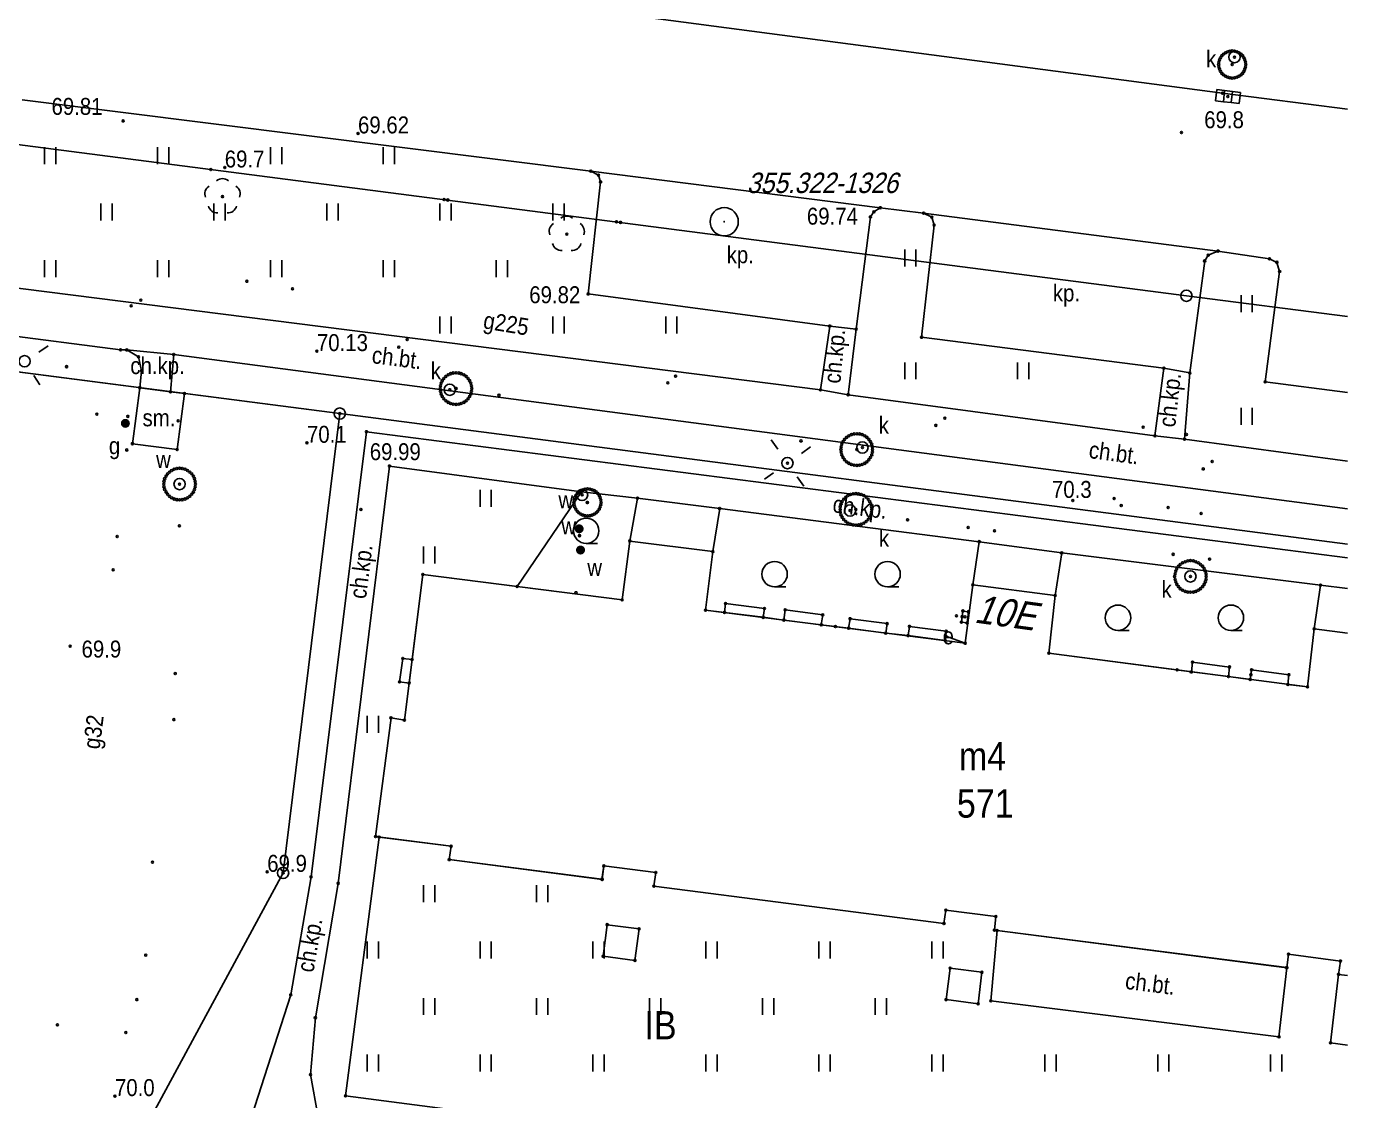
# Model space of a CAD drawing. Extents: x 6545332 to 6545538, y 5876272 to 5876530.
# Drawn here: x 6545478.7 to 6545537.2, y 5876395.9 to 5876443.5 of the extents above; entities that cross this region are included whole.
import ezdxf
from ezdxf.enums import TextEntityAlignment as Align

# ---------------------------------------------------------------- set-up
doc = ezdxf.new("R2010")
doc.units = 0
doc.header["$MEASUREMENT"] = 0
doc.layers.get('0').update_dxf_attribs({"linetype": 'CONTINUOUS'})
doc.layers.add('1', color=8, linetype='CONTINUOUS')
doc.styles.get("Standard").update_dxf_attribs({"font": 'txt', "width": 0.75})

msp = doc.modelspace()

# ---------------------------------------------------------------- hatches: boundary and pattern name
at = {"layer": '1', "linetype": 'Continuous'}
h = msp.add_hatch(color=256, dxfattribs=at)
edge = h.paths.add_edge_path()
edge.add_arc((6545482.98, 5876439.32), 0.045, 0, 360)
h = msp.add_hatch(color=256, dxfattribs=at)
edge = h.paths.add_edge_path()
edge.add_arc((6545493.38, 5876438.77), 0.045, 0, 360)
h = msp.add_hatch(color=256, dxfattribs=at)
edge = h.paths.add_edge_path()
edge.add_arc((6545529.83, 5876438.81), 0.045, 0, 360)
h = msp.add_hatch(color=256, dxfattribs=at)
edge = h.paths.add_edge_path()
edge.add_arc((6545487.48, 5876437.26), 0.045, 0, 360)
h = msp.add_hatch(color=256, dxfattribs=at)
edge = h.paths.add_edge_path()
edge.add_arc((6545487.38, 5876435.97), 0.05, 0, 360)
h = msp.add_hatch(color=256, dxfattribs=at)
edge = h.paths.add_edge_path()
edge.add_arc((6545516.06, 5876435.07), 0.045, 0, 360)
h = msp.add_hatch(color=256, dxfattribs=at)
edge = h.paths.add_edge_path()
edge.add_arc((6545509.59, 5876434.86), 0.045, 0, 360)
h = msp.add_hatch(color=256, dxfattribs=at)
edge = h.paths.add_edge_path()
edge.add_arc((6545502.62, 5876434.31), 0.05, 0, 360)
h = msp.add_hatch(color=256, dxfattribs=at)
edge = h.paths.add_edge_path()
edge.add_arc((6545503.57, 5876431.66), 0.045, 0, 360)
h = msp.add_hatch(color=256, dxfattribs=at)
edge = h.paths.add_edge_path()
edge.add_arc((6545491.56, 5876429.13), 0.045, 0, 360)
h = msp.add_hatch(color=256, dxfattribs=at)
edge = h.paths.add_edge_path()
edge.add_arc((6545483.08, 5876425.93), 0.2, 358.397, 718.397)
h = msp.add_hatch(color=256, dxfattribs=at)
edge = h.paths.add_edge_path()
edge.add_arc((6545491.12, 5876425.07), 0.045, 0, 360)
h = msp.add_hatch(color=256, dxfattribs=at)
edge = h.paths.add_edge_path()
edge.add_arc((6545493.75, 5876425.56), 0.045, 0, 360)
h = msp.add_hatch(color=256, dxfattribs=at)
edge = h.paths.add_edge_path()
edge.add_arc((6545493.75, 5876425.56), 0.045, 0, 360)
h = msp.add_hatch(color=256, dxfattribs=at)
edge = h.paths.add_edge_path()
edge.add_arc((6545526.85, 5876422.6), 0.045, 0, 360)
h = msp.add_hatch(color=256, dxfattribs=at)
edge = h.paths.add_edge_path()
edge.add_arc((6545503.17, 5876421.26), 0.2, 354.322, 714.322)
h = msp.add_hatch(color=256, dxfattribs=at)
edge = h.paths.add_edge_path()
edge.add_arc((6545503.23, 5876420.32), 0.2, 354.105, 714.105)
h = msp.add_hatch(color=256, dxfattribs=at)
edge = h.paths.add_edge_path()
edge.add_arc((6545480.64, 5876416.06), 0.045, 0, 360)
h = msp.add_hatch(color=256, dxfattribs=at)
edge = h.paths.add_edge_path()
edge.add_arc((6545489.36, 5876406.07), 0.045, 0, 360)
h = msp.add_hatch(color=256, dxfattribs=at)
edge = h.paths.add_edge_path()
edge.add_arc((6545482.62, 5876396.14), 0.045, 0, 360)

# ---------------------------------------------------------------- linework, layer by layer
for centre in [(6545491.12, 5876425.07, 70.1), (6545480.64, 5876416.06, 69.9), (6545489.36, 5876406.07, 69.9), (6545482.62, 5876396.14, 70)]:
    msp.add_circle(centre, 0.045)
at = {"layer": '1'}
for p, q in [((6545531.65, 5876440.55), (6545476.9, 5876447.78)), ((6545530.05, 5876431.58), (6545429.47, 5876444.6)), ((6545429.47, 5876444.6), (6545530.05, 5876431.58)), ((6545429.47, 5876444.6), (6545530.05, 5876431.58)), ((6545530.05, 5876431.58), (6545429.47, 5876444.6)), ((6545530.05, 5876431.58), (6545429.47, 5876444.6)), ((6545537.186, 5876439.843), (6545531.65, 5876440.55)), ((6545503.68, 5876437.1), (6545478.51, 5876440.25)), ((6545503.68, 5876437.1), (6545478.51, 5876440.25)), ((6545503.68, 5876437.1), (6545504.03, 5876436.92)), ((6545516.5, 5876435.48), (6545503.68, 5876437.1)), ((6545504.03, 5876436.92), (6545503.68, 5876437.1)), ((6545503.68, 5876437.1), (6545504.03, 5876436.92)), ((6545504.03, 5876436.92), (6545504.12, 5876436.62)), ((6545504.12, 5876436.62), (6545504.03, 5876436.92)), ((6545504.03, 5876436.92), (6545504.12, 5876436.62)), ((6545504.12, 5876436.62), (6545503.57, 5876431.66)), ((6545503.57, 5876431.66), (6545504.12, 5876436.62)), ((6545504.12, 5876436.62), (6545503.57, 5876431.66)), ((6545515.43, 5876430.1), (6545516.06, 5876435.07)), ((6545515.43, 5876430.1), (6545516.06, 5876435.07)), ((6545516.06, 5876435.07), (6545515.43, 5876430.1)), ((6545516.06, 5876435.07), (6545516.22, 5876435.3)), ((6545516.06, 5876435.07), (6545516.22, 5876435.3)), ((6545516.22, 5876435.3), (6545516.06, 5876435.07)), ((6545516.22, 5876435.3), (6545516.5, 5876435.48)), ((6545516.22, 5876435.3), (6545516.5, 5876435.48)), ((6545516.5, 5876435.48), (6545516.22, 5876435.3)), ((6545516.5, 5876435.48), (6545518.42, 5876435.24)), ((6545518.42, 5876435.24), (6545516.5, 5876435.48)), ((6545518.42, 5876435.24), (6545518.78, 5876435.06)), ((6545531.45, 5876433.56), (6545518.42, 5876435.24)), ((6545518.42, 5876435.24), (6545518.78, 5876435.06)), ((6545518.78, 5876435.06), (6545518.42, 5876435.24)), ((6545518.78, 5876435.06), (6545518.88, 5876434.71)), ((6545518.78, 5876435.06), (6545518.88, 5876434.71)), ((6545518.88, 5876434.71), (6545518.78, 5876435.06)), ((6545518.88, 5876434.71), (6545518.33, 5876429.74)), ((6545518.88, 5876434.71), (6545518.33, 5876429.74)), ((6545518.33, 5876429.74), (6545518.88, 5876434.71)), ((6545530.86, 5876433.12), (6545531.02, 5876433.38)), ((6545531.02, 5876433.38), (6545530.86, 5876433.12)), ((6545530.86, 5876433.12), (6545531.02, 5876433.38)), ((6545531.02, 5876433.38), (6545531.45, 5876433.56)), ((6545531.45, 5876433.56), (6545531.02, 5876433.38)), ((6545531.02, 5876433.38), (6545531.45, 5876433.56)), ((6545533.73, 5876433.22), (6545531.45, 5876433.56)), ((6545531.45, 5876433.56), (6545533.73, 5876433.22)), ((6545440.37, 5876433.13), (6545492.57, 5876426.36)), ((6545492.57, 5876426.36), (6545440.37, 5876433.13)), ((6545492.57, 5876426.36), (6545440.37, 5876433.13)), ((6545530.2, 5876428.16), (6545530.86, 5876433.12)), ((6545530.86, 5876433.12), (6545530.2, 5876428.16)), ((6545530.2, 5876428.16), (6545530.86, 5876433.12)), ((6545534.06, 5876433.06), (6545533.73, 5876433.22)), ((6545533.73, 5876433.22), (6545534.06, 5876433.06)), ((6545534.18, 5876432.65), (6545534.06, 5876433.06)), ((6545534.06, 5876433.06), (6545534.18, 5876432.65)), ((6545513.85, 5876427.41), (6545474.5, 5876432.4)), ((6545474.5, 5876432.4), (6545513.85, 5876427.41)), ((6545533.54, 5876427.77), (6545534.18, 5876432.65)), ((6545534.18, 5876432.65), (6545533.54, 5876427.77)), ((6545503.57, 5876431.66), (6545514.26, 5876430.24)), ((6545514.26, 5876430.24), (6545503.57, 5876431.66)), ((6545503.57, 5876431.66), (6545514.26, 5876430.24)), ((6545537.186, 5876430.656), (6545530.05, 5876431.58)), ((6545530.05, 5876431.58), (6545537.186, 5876430.656)), ((6545530.05, 5876431.58), (6545537.186, 5876430.656)), ((6545537.186, 5876430.656), (6545530.05, 5876431.58)), ((6545537.186, 5876430.656), (6545530.05, 5876431.58)), ((6545475.91, 5876430.08), (6545482.87, 5876429.19)), ((6545513.85, 5876427.41), (6545514.26, 5876430.24)), ((6545514.26, 5876430.24), (6545513.85, 5876427.41)), ((6545514.26, 5876430.24), (6545515.43, 5876430.1)), ((6545514.26, 5876430.24), (6545515.43, 5876430.1)), ((6545515.43, 5876430.1), (6545514.26, 5876430.24)), ((6545515.08, 5876427.2), (6545515.43, 5876430.1)), ((6545515.43, 5876430.1), (6545515.08, 5876427.2)), ((6545482.87, 5876429.19), (6545483.14, 5876429.18)), ((6545483.14, 5876429.18), (6545485.22, 5876428.98)), ((6545483.14, 5876429.18), (6545483.66, 5876428.88)), ((6545485.22, 5876428.98), (6545483.14, 5876429.18)), ((6545518.33, 5876429.74), (6545529.05, 5876428.37)), ((6545518.33, 5876429.74), (6545529.05, 5876428.37)), ((6545529.05, 5876428.37), (6545518.33, 5876429.74)), ((6545474.04, 5876428.76), (6545492.57, 5876426.36)), ((6545483.66, 5876428.88), (6545483.8, 5876428.26)), ((6545485.08, 5876427.33), (6545485.22, 5876428.98)), ((6545485.22, 5876428.98), (6545537.186, 5876422.148)), ((6545483.8, 5876428.26), (6545483.72, 5876427.51)), ((6545529.05, 5876428.37), (6545528.66, 5876425.38)), ((6545528.66, 5876425.38), (6545529.05, 5876428.37)), ((6545529.05, 5876428.37), (6545530.2, 5876428.16)), ((6545530.2, 5876428.16), (6545529.05, 5876428.37)), ((6545529.05, 5876428.37), (6545530.2, 5876428.16)), ((6545529.97, 5876425.23), (6545530.2, 5876428.16)), ((6545530.2, 5876428.16), (6545529.97, 5876425.23)), ((6545483.72, 5876427.51), (6545483.39, 5876425.03)), ((6545485.08, 5876427.33), (6545483.72, 5876427.51)), ((6545483.72, 5876427.51), (6545485.08, 5876427.33)), ((6545515.08, 5876427.2), (6545513.85, 5876427.41)), ((6545513.85, 5876427.41), (6545515.08, 5876427.2)), ((6545537.186, 5876427.299), (6545533.54, 5876427.77)), ((6545533.54, 5876427.77), (6545537.186, 5876427.299)), ((6545485.7, 5876427.25), (6545485.08, 5876427.33)), ((6545485.37, 5876424.77), (6545485.7, 5876427.25)), ((6545528.66, 5876425.38), (6545515.08, 5876427.2)), ((6545515.08, 5876427.2), (6545528.66, 5876425.38)), ((6545492.57, 5876426.36), (6545490.06, 5876406.02)), ((6545492.57, 5876426.36), (6545490.06, 5876406.02)), ((6545490.06, 5876406.02), (6545492.57, 5876426.36)), ((6545492.57, 5876426.36), (6545490.06, 5876406.02)), ((6545537.186, 5876420.587), (6545492.57, 5876426.36)), ((6545492.57, 5876426.36), (6545537.186, 5876420.578)), ((6545537.186, 5876420.578), (6545492.57, 5876426.36)), ((6545537.186, 5876420.578), (6545492.57, 5876426.36)), ((6545493.75, 5876425.56), (6545491.3, 5876405.85)), ((6545537.186, 5876419.982), (6545493.75, 5876425.56)), ((6545529.97, 5876425.23), (6545528.66, 5876425.38)), ((6545528.66, 5876425.38), (6545529.97, 5876425.23)), ((6545537.186, 5876424.26), (6545529.97, 5876425.23)), ((6545529.97, 5876425.23), (6545537.186, 5876424.26)), ((6545483.39, 5876425.03), (6545485.37, 5876424.77)), ((6545494.77, 5876424.04), (6545492.5, 5876405.56)), ((6545492.5, 5876405.56), (6545494.77, 5876424.04)), ((6545503.27, 5876422.9), (6545494.77, 5876424.04)), ((6545494.77, 5876424.04), (6545503.27, 5876422.9)), ((6545500.42, 5876418.71), (6545503.27, 5876422.9)), ((6545503.27, 5876422.9), (6545500.42, 5876418.71)), ((6545503.27, 5876422.9), (6545505.75, 5876422.62)), ((6545505.75, 5876422.62), (6545503.27, 5876422.9)), ((6545505.75, 5876422.62), (6545505.41, 5876420.72)), ((6545505.75, 5876422.62), (6545505.41, 5876420.72)), ((6545505.41, 5876420.72), (6545505.75, 5876422.62)), ((6545509.39, 5876422.16), (6545505.75, 5876422.62)), ((6545509.39, 5876422.16), (6545505.75, 5876422.62)), ((6545505.75, 5876422.62), (6545509.39, 5876422.16)), ((6545509.09, 5876420.25), (6545509.39, 5876422.16)), ((6545509.09, 5876420.25), (6545509.39, 5876422.16)), ((6545509.39, 5876422.16), (6545509.09, 5876420.25)), ((6545509.39, 5876422.16), (6545520.88, 5876420.69)), ((6545520.88, 5876420.69), (6545509.39, 5876422.16)), ((6545505.07, 5876418.11), (6545505.41, 5876420.72)), ((6545505.07, 5876418.11), (6545505.41, 5876420.72)), ((6545505.41, 5876420.72), (6545509.09, 5876420.25)), ((6545505.41, 5876420.72), (6545509.09, 5876420.25)), ((6545505.41, 5876420.72), (6545509.09, 5876420.25)), ((6545520.88, 5876420.69), (6545520.6, 5876418.78)), ((6545520.88, 5876420.69), (6545520.6, 5876418.78)), ((6545520.6, 5876418.78), (6545520.88, 5876420.69)), ((6545520.88, 5876420.69), (6545524.53, 5876420.19)), ((6545524.53, 5876420.19), (6545520.88, 5876420.69)), ((6545524.53, 5876420.19), (6545520.88, 5876420.69)), ((6545509.09, 5876420.25), (6545508.76, 5876417.66)), ((6545509.09, 5876420.25), (6545508.76, 5876417.66)), ((6545524.53, 5876420.19), (6545524.24, 5876418.31)), ((6545524.24, 5876418.31), (6545524.53, 5876420.19)), ((6545524.24, 5876418.31), (6545524.53, 5876420.19)), ((6545535.99, 5876418.76), (6545524.53, 5876420.19)), ((6545524.53, 5876420.19), (6545535.99, 5876418.76)), ((6545495.43, 5876412.79), (6545496.25, 5876419.24)), ((6545495.77, 5876415.47), (6545496.25, 5876419.24)), ((6545496.25, 5876419.24), (6545500.42, 5876418.71)), ((6545496.25, 5876419.24), (6545505.07, 5876418.11)), ((6545500.42, 5876418.71), (6545505.07, 5876418.11)), ((6545520.26, 5876416.19), (6545520.6, 5876418.78)), ((6545520.26, 5876416.19), (6545520.6, 5876418.78)), ((6545520.6, 5876418.78), (6545524.24, 5876418.31)), ((6545520.6, 5876418.78), (6545524.24, 5876418.31)), ((6545520.6, 5876418.78), (6545524.24, 5876418.31)), ((6545535.71, 5876416.83), (6545535.99, 5876418.76)), ((6545535.99, 5876418.76), (6545537.186, 5876418.617)), ((6545524.24, 5876418.31), (6545523.96, 5876415.75)), ((6545524.24, 5876418.31), (6545523.96, 5876415.75)), ((6545508.76, 5876417.66), (6545509.6, 5876417.56)), ((6545508.76, 5876417.66), (6545520.26, 5876416.19)), ((6545509.65, 5876417.95), (6545509.6, 5876417.56)), ((6545509.6, 5876417.56), (6545509.65, 5876417.95)), ((6545509.6, 5876417.56), (6545511.32, 5876417.34)), ((6545511.37, 5876417.73), (6545509.65, 5876417.95)), ((6545509.65, 5876417.95), (6545511.37, 5876417.73)), ((6545511.32, 5876417.34), (6545511.37, 5876417.73)), ((6545511.37, 5876417.73), (6545511.32, 5876417.34)), ((6545512.29, 5876417.67), (6545512.23, 5876417.22)), ((6545512.23, 5876417.22), (6545512.29, 5876417.67)), ((6545513.95, 5876417.45), (6545512.29, 5876417.67)), ((6545512.29, 5876417.67), (6545513.95, 5876417.45)), ((6545520.09, 5876417.13), (6545520.16, 5876417.62)), ((6545520.16, 5876417.62), (6545520.4, 5876417.59)), ((6545520.4, 5876417.59), (6545520.34, 5876417.09)), ((6545511.32, 5876417.34), (6545512.23, 5876417.22)), ((6545512.23, 5876417.22), (6545513.89, 5876417.01)), ((6545513.89, 5876417.01), (6545513.95, 5876417.45)), ((6545513.95, 5876417.45), (6545513.89, 5876417.01)), ((6545513.89, 5876417.01), (6545515.1, 5876416.86)), ((6545515.16, 5876417.28), (6545515.1, 5876416.86)), ((6545515.1, 5876416.86), (6545515.16, 5876417.28)), ((6545516.8, 5876417.06), (6545515.16, 5876417.28)), ((6545515.16, 5876417.28), (6545516.8, 5876417.06)), ((6545516.74, 5876416.64), (6545516.8, 5876417.06)), ((6545516.8, 5876417.06), (6545516.74, 5876416.64)), ((6545517.79, 5876416.94), (6545517.73, 5876416.53)), ((6545517.73, 5876416.53), (6545517.79, 5876416.94)), ((6545519.42, 5876416.72), (6545517.79, 5876416.94)), ((6545517.79, 5876416.94), (6545519.42, 5876416.72)), ((6545520.34, 5876417.09), (6545520.09, 5876417.13)), ((6545515.1, 5876416.86), (6545516.74, 5876416.64)), ((6545516.74, 5876416.64), (6545517.73, 5876416.53)), ((6545517.73, 5876416.53), (6545519.37, 5876416.31)), ((6545519.37, 5876416.31), (6545519.42, 5876416.72)), ((6545519.42, 5876416.72), (6545519.4, 5876416.51)), ((6545519.4, 5876416.51), (6545520.26, 5876416.19)), ((6545535.41, 5876414.26), (6545535.71, 5876416.83)), ((6545535.41, 5876414.26), (6545535.71, 5876416.83)), ((6545535.71, 5876416.83), (6545537.186, 5876416.645)), ((6545523.96, 5876415.75), (6545530.27, 5876414.92)), ((6545523.96, 5876415.75), (6545535.41, 5876414.26)), ((6545495.22, 5876414.48), (6545495.36, 5876415.52)), ((6545495.36, 5876415.52), (6545495.22, 5876414.48)), ((6545495.36, 5876415.52), (6545495.77, 5876415.47)), ((6545495.77, 5876415.47), (6545495.36, 5876415.52)), ((6545495.64, 5876414.43), (6545495.77, 5876415.47)), ((6545530.32, 5876415.35), (6545530.27, 5876414.92)), ((6545530.27, 5876414.92), (6545530.32, 5876415.35)), ((6545531.96, 5876415.14), (6545530.32, 5876415.35)), ((6545530.32, 5876415.35), (6545531.96, 5876415.14)), ((6545531.91, 5876414.72), (6545531.96, 5876415.14)), ((6545531.96, 5876415.14), (6545531.91, 5876414.72)), ((6545530.27, 5876414.92), (6545531.91, 5876414.72)), ((6545531.91, 5876414.72), (6545532.88, 5876414.59)), ((6545532.88, 5876414.59), (6545532.91, 5876414.8)), ((6545532.91, 5876414.8), (6545532.94, 5876415.02)), ((6545532.94, 5876415.02), (6545534.59, 5876414.8)), ((6545534.59, 5876414.8), (6545534.54, 5876414.37)), ((6545495.64, 5876414.43), (6545495.22, 5876414.48)), ((6545495.22, 5876414.48), (6545495.64, 5876414.43)), ((6545495.43, 5876412.79), (6545495.64, 5876414.43)), ((6545534.54, 5876414.37), (6545535.41, 5876414.26)), ((6545494.16, 5876407.63), (6545494.84, 5876412.89)), ((6545494.16, 5876407.63), (6545494.84, 5876412.89)), ((6545494.84, 5876412.89), (6545495.43, 5876412.79)), ((6545494.84, 5876412.89), (6545495.43, 5876412.79)), ((6545492.83, 5876396.15), (6545494.32, 5876407.61)), ((6545497.5, 5876407.2), (6545494.16, 5876407.63)), ((6545497.5, 5876407.2), (6545494.16, 5876407.63)), ((6545494.32, 5876407.61), (6545497.5, 5876407.2)), ((6545497.42, 5876406.61), (6545497.5, 5876407.2)), ((6545497.5, 5876407.2), (6545497.42, 5876406.61)), ((6545497.42, 5876406.61), (6545497.5, 5876407.2)), ((6545504.18, 5876405.74), (6545497.42, 5876406.61)), ((6545497.42, 5876406.61), (6545504.19, 5876405.73)), ((6545504.18, 5876405.74), (6545497.42, 5876406.61)), ((6545490.06, 5876406.02), (6545472.84, 5876374.14)), ((6545490.06, 5876406.02), (6545472.84, 5876374.14)), ((6545472.84, 5876374.14), (6545490.06, 5876406.02)), ((6545490.06, 5876406.02), (6545472.84, 5876374.14)), ((6545491.3, 5876405.85), (6545490.4, 5876400.62)), ((6545504.26, 5876406.33), (6545504.18, 5876405.74)), ((6545504.26, 5876406.33), (6545504.18, 5876405.74)), ((6545504.19, 5876405.73), (6545504.26, 5876406.33)), ((6545506.56, 5876406.04), (6545504.26, 5876406.33)), ((6545504.26, 5876406.33), (6545506.56, 5876406.04)), ((6545506.56, 5876406.04), (6545504.26, 5876406.33)), ((6545506.48, 5876405.44), (6545506.56, 5876406.04)), ((6545506.56, 5876406.04), (6545506.48, 5876405.44)), ((6545506.48, 5876405.44), (6545506.56, 5876406.04)), ((6545492.5, 5876405.56), (6545491.49, 5876399.61)), ((6545491.49, 5876399.61), (6545492.5, 5876405.56)), ((6545519.32, 5876403.78), (6545506.48, 5876405.44)), ((6545506.48, 5876405.44), (6545519.32, 5876403.78)), ((6545519.32, 5876403.78), (6545506.48, 5876405.44)), ((6545519.4, 5876404.37), (6545519.32, 5876403.78)), ((6545519.32, 5876403.78), (6545519.4, 5876404.37)), ((6545519.4, 5876404.37), (6545519.32, 5876403.78)), ((6545521.62, 5876404.09), (6545519.4, 5876404.37)), ((6545519.4, 5876404.37), (6545521.62, 5876404.09)), ((6545521.62, 5876404.09), (6545519.4, 5876404.37)), ((6545521.55, 5876403.49), (6545521.62, 5876404.09)), ((6545521.62, 5876404.09), (6545521.55, 5876403.49)), ((6545521.55, 5876403.49), (6545521.62, 5876404.09)), ((6545504.41, 5876403.73), (6545504.23, 5876402.33)), ((6545505.82, 5876403.55), (6545504.41, 5876403.73)), ((6545505.64, 5876402.15), (6545505.82, 5876403.55)), ((6545521.39, 5876400.36), (6545521.67, 5876403.47)), ((6545521.67, 5876403.47), (6545521.39, 5876400.36)), ((6545521.67, 5876403.47), (6545521.55, 5876403.49)), ((6545521.55, 5876403.49), (6545534.49, 5876401.83)), ((6545534.49, 5876401.83), (6545521.55, 5876403.49)), ((6545534.5, 5876401.82), (6545521.67, 5876403.47)), ((6545504.23, 5876402.33), (6545505.64, 5876402.15)), ((6545534.49, 5876401.83), (6545534.57, 5876402.42)), ((6545534.57, 5876402.42), (6545534.49, 5876401.83)), ((6545534.57, 5876402.42), (6545534.5, 5876401.82)), ((6545536.87, 5876402.12), (6545534.57, 5876402.42)), ((6545534.57, 5876402.42), (6545536.87, 5876402.12)), ((6545536.87, 5876402.12), (6545534.57, 5876402.42)), ((6545519.59, 5876401.8), (6545519.41, 5876400.41)), ((6545521, 5876401.62), (6545519.59, 5876401.8)), ((6545534.5, 5876401.82), (6545534.15, 5876398.76)), ((6545534.15, 5876398.76), (6545534.5, 5876401.82)), ((6545536.79, 5876401.53), (6545536.87, 5876402.12)), ((6545536.87, 5876402.12), (6545536.79, 5876401.53)), ((6545536.79, 5876401.53), (6545536.87, 5876402.12)), ((6545520.83, 5876400.23), (6545521, 5876401.62)), ((6545536.43, 5876398.5), (6545536.79, 5876401.53)), ((6545536.79, 5876401.53), (6545537.186, 5876401.479)), ((6545537.186, 5876401.479), (6545536.79, 5876401.53)), ((6545490.4, 5876400.62), (6545488.66, 5876395.22)), ((6545519.41, 5876400.41), (6545520.83, 5876400.23)), ((6545534.15, 5876398.76), (6545521.39, 5876400.36)), ((6545521.39, 5876400.36), (6545534.15, 5876398.76)), ((6545491.49, 5876399.61), (6545491.28, 5876397.09)), ((6545491.28, 5876397.09), (6545491.49, 5876399.61)), ((6545537.186, 5876398.4), (6545536.43, 5876398.5)), ((6545491.28, 5876397.09), (6545491.61, 5876395.2)), ((6545491.61, 5876395.2), (6545491.28, 5876397.09)), ((6545536.88, 5876390.43), (6545492.83, 5876396.15))]:
    msp.add_line(p, q, dxfattribs=at)
at = {"layer": '1', "linetype": 'Continuous'}
for p, q in [((6545531.339, 5876440.213), (6545531.398, 5876440.709)), ((6545531.398, 5876440.709), (6545531.745, 5876440.669)), ((6545531.687, 5876440.172), (6545531.745, 5876440.669)), ((6545531.745, 5876440.669), (6545532.093, 5876440.628)), ((6545532.035, 5876440.131), (6545532.093, 5876440.628)), ((6545532.093, 5876440.628), (6545532.441, 5876440.587)), ((6545532.382, 5876440.091), (6545532.441, 5876440.587)), ((6545531.339, 5876440.213), (6545531.687, 5876440.172)), ((6545531.687, 5876440.172), (6545532.035, 5876440.131)), ((6545532.035, 5876440.131), (6545532.382, 5876440.091)), ((6545479.5, 5876437.41), (6545479.5, 5876438.16)), ((6545480, 5876437.41), (6545480, 5876438.16)), ((6545484.5, 5876437.41), (6545484.5, 5876438.16)), ((6545485, 5876437.41), (6545485, 5876438.16)), ((6545489.5, 5876437.41), (6545489.5, 5876438.16)), ((6545490, 5876437.41), (6545490, 5876438.16)), ((6545494.5, 5876437.41), (6545494.5, 5876438.16)), ((6545495, 5876437.41), (6545495, 5876438.16)), ((6545482, 5876434.91), (6545482, 5876435.66)), ((6545482.5, 5876434.91), (6545482.5, 5876435.66)), ((6545487, 5876434.91), (6545487, 5876435.66)), ((6545487.5, 5876434.91), (6545487.5, 5876435.66)), ((6545492, 5876434.91), (6545492, 5876435.66)), ((6545492.5, 5876434.91), (6545492.5, 5876435.66)), ((6545497, 5876434.91), (6545497, 5876435.66)), ((6545497.5, 5876434.91), (6545497.5, 5876435.66)), ((6545502, 5876434.91), (6545502, 5876435.66)), ((6545502.5, 5876434.91), (6545502.5, 5876435.66)), ((6545517.58, 5876432.88), (6545517.58, 5876433.63)), ((6545518.08, 5876432.88), (6545518.08, 5876433.63)), ((6545479.5, 5876432.41), (6545479.5, 5876433.16)), ((6545480, 5876432.41), (6545480, 5876433.16)), ((6545484.5, 5876432.41), (6545484.5, 5876433.16)), ((6545485, 5876432.41), (6545485, 5876433.16)), ((6545489.5, 5876432.41), (6545489.5, 5876433.16)), ((6545490, 5876432.41), (6545490, 5876433.16)), ((6545494.5, 5876432.41), (6545494.5, 5876433.16)), ((6545495, 5876432.41), (6545495, 5876433.16)), ((6545499.5, 5876432.41), (6545499.5, 5876433.16)), ((6545500, 5876432.41), (6545500, 5876433.16)), ((6545532.47, 5876430.86), (6545532.47, 5876431.61)), ((6545532.97, 5876430.86), (6545532.97, 5876431.61)), ((6545497, 5876429.91), (6545497, 5876430.66)), ((6545497.5, 5876429.91), (6545497.5, 5876430.66)), ((6545502, 5876429.91), (6545502, 5876430.66)), ((6545502.5, 5876429.91), (6545502.5, 5876430.66)), ((6545507, 5876429.91), (6545507, 5876430.66)), ((6545507.5, 5876429.91), (6545507.5, 5876430.66)), ((6545479.25, 5876429.089), (6545479.668, 5876429.361)), ((6545517.58, 5876427.88), (6545517.58, 5876428.63)), ((6545518.08, 5876427.88), (6545518.08, 5876428.63)), ((6545522.58, 5876427.88), (6545522.58, 5876428.63)), ((6545523.08, 5876427.88), (6545523.08, 5876428.63)), ((6545479.029, 5876428.051), (6545479.301, 5876427.633)), ((6545532.47, 5876425.86), (6545532.47, 5876426.61)), ((6545532.97, 5876425.86), (6545532.97, 5876426.61)), ((6545511.959, 5876424.784), (6545511.673, 5876425.193)), ((6545513.005, 5876424.601), (6545513.413, 5876424.888)), ((6545511.777, 5876423.739), (6545511.368, 5876423.452)), ((6545512.822, 5876423.556), (6545513.109, 5876423.148)), ((6545498.78, 5876422.23), (6545498.78, 5876422.98)), ((6545499.28, 5876422.23), (6545499.28, 5876422.98)), ((6545496.28, 5876419.73), (6545496.28, 5876420.48)), ((6545496.78, 5876419.73), (6545496.78, 5876420.48)), ((6545503.482, 5876420.61), (6545503.982, 5876420.61)), ((6545511.822, 5876418.69), (6545512.322, 5876418.69)), ((6545516.822, 5876418.69), (6545517.322, 5876418.69)), ((6545527.022, 5876416.76), (6545527.522, 5876416.76)), ((6545532.022, 5876416.76), (6545532.522, 5876416.76)), ((6545493.78, 5876412.23), (6545493.78, 5876412.98)), ((6545494.28, 5876412.23), (6545494.28, 5876412.98)), ((6545496.28, 5876404.73), (6545496.28, 5876405.48)), ((6545496.78, 5876404.73), (6545496.78, 5876405.48)), ((6545501.28, 5876404.73), (6545501.28, 5876405.48)), ((6545501.78, 5876404.73), (6545501.78, 5876405.48)), ((6545493.78, 5876402.23), (6545493.78, 5876402.98)), ((6545494.28, 5876402.23), (6545494.28, 5876402.98)), ((6545498.78, 5876402.23), (6545498.78, 5876402.98)), ((6545499.28, 5876402.23), (6545499.28, 5876402.98)), ((6545503.78, 5876402.23), (6545503.78, 5876402.98)), ((6545504.28, 5876402.23), (6545504.28, 5876402.98)), ((6545508.78, 5876402.23), (6545508.78, 5876402.98)), ((6545509.28, 5876402.23), (6545509.28, 5876402.98)), ((6545513.78, 5876402.23), (6545513.78, 5876402.98)), ((6545514.28, 5876402.23), (6545514.28, 5876402.98)), ((6545518.78, 5876402.23), (6545518.78, 5876402.98)), ((6545519.28, 5876402.23), (6545519.28, 5876402.98)), ((6545496.28, 5876399.73), (6545496.28, 5876400.48)), ((6545496.78, 5876399.73), (6545496.78, 5876400.48)), ((6545501.28, 5876399.73), (6545501.28, 5876400.48)), ((6545501.78, 5876399.73), (6545501.78, 5876400.48)), ((6545506.28, 5876399.73), (6545506.28, 5876400.48)), ((6545506.78, 5876399.73), (6545506.78, 5876400.48)), ((6545511.28, 5876399.73), (6545511.28, 5876400.48)), ((6545511.78, 5876399.73), (6545511.78, 5876400.48)), ((6545516.28, 5876399.73), (6545516.28, 5876400.48)), ((6545516.78, 5876399.73), (6545516.78, 5876400.48)), ((6545493.78, 5876397.23), (6545493.78, 5876397.98)), ((6545494.28, 5876397.23), (6545494.28, 5876397.98)), ((6545498.78, 5876397.23), (6545498.78, 5876397.98)), ((6545499.28, 5876397.23), (6545499.28, 5876397.98)), ((6545503.78, 5876397.23), (6545503.78, 5876397.98)), ((6545504.28, 5876397.23), (6545504.28, 5876397.98)), ((6545508.78, 5876397.23), (6545508.78, 5876397.98)), ((6545509.28, 5876397.23), (6545509.28, 5876397.98)), ((6545513.78, 5876397.23), (6545513.78, 5876397.98)), ((6545514.28, 5876397.23), (6545514.28, 5876397.98)), ((6545518.78, 5876397.23), (6545518.78, 5876397.98)), ((6545519.28, 5876397.23), (6545519.28, 5876397.98)), ((6545523.78, 5876397.23), (6545523.78, 5876397.98)), ((6545524.28, 5876397.23), (6545524.28, 5876397.98)), ((6545528.78, 5876397.23), (6545528.78, 5876397.98)), ((6545529.28, 5876397.23), (6545529.28, 5876397.98)), ((6545533.78, 5876397.23), (6545533.78, 5876397.98)), ((6545534.28, 5876397.23), (6545534.28, 5876397.98))]:
    msp.add_line(p, q, dxfattribs=at)
at = {"layer": '1'}
for centre in [(6545531.52, 5876442.03), (6545531.56, 5876442.12), (6545531.62, 5876442.21), (6545531.69, 5876442.28), (6545531.78, 5876442.34), (6545531.88, 5876442.38), (6545531.98, 5876442.41), (6545532.08, 5876442.42), (6545532.18, 5876442.41), (6545532.18, 5876442.15), (6545532.29, 5876442.38), (6545532.38, 5876442.34), (6545532.47, 5876442.28), (6545532.54, 5876442.21), (6545532.6, 5876442.12), (6545532.64, 5876442.03), (6545531.48, 5876441.82), (6545531.49, 5876441.92), (6545531.49, 5876441.72), (6545531.52, 5876441.62), (6545531.56, 5876441.52), (6545531.62, 5876441.43), (6545532.08, 5876441.82), (6545532.08, 5876441.82), (6545532.08, 5876441.82), (6545532.54, 5876441.43), (6545532.6, 5876441.52), (6545532.64, 5876441.62), (6545532.67, 5876441.92), (6545532.67, 5876441.72), (6545532.68, 5876441.82), (6545531.69, 5876441.36), (6545531.78, 5876441.3), (6545531.88, 5876441.26), (6545531.98, 5876441.23), (6545532.08, 5876441.22), (6545532.18, 5876441.23), (6545532.29, 5876441.26), (6545532.38, 5876441.3), (6545532.47, 5876441.36), (6545531.65, 5876440.55), (6545531.65, 5876440.55), (6545531.89, 5876440.4), (6545531.89, 5876440.4), (6545531.89, 5876440.4), (6545482.98, 5876439.32), (6545493.38, 5876438.77), (6545529.83, 5876438.81), (6545486.86, 5876437.17), (6545486.86, 5876437.17), (6545487.48, 5876437.26), (6545503.68, 5876437.1), (6545503.68, 5876437.1), (6545503.68, 5876437.1), (6545503.68, 5876437.1), (6545504.03, 5876436.92), (6545504.03, 5876436.92), (6545504.03, 5876436.92), (6545504.12, 5876436.62), (6545504.12, 5876436.62), (6545504.12, 5876436.62), (6545487.38, 5876435.97), (6545497.19, 5876435.84), (6545497.35, 5876435.82), (6545516.06, 5876435.07), (6545516.06, 5876435.07), (6545516.06, 5876435.07), (6545516.06, 5876435.07), (6545516.22, 5876435.3), (6545516.22, 5876435.3), (6545516.22, 5876435.3), (6545516.5, 5876435.48), (6545516.5, 5876435.48), (6545516.5, 5876435.48), (6545518.42, 5876435.24), (6545518.42, 5876435.24), (6545518.42, 5876435.24), (6545518.78, 5876435.06), (6545518.78, 5876435.06), (6545518.78, 5876435.06), (6545504.82, 5876434.85), (6545505, 5876434.83), (6545518.88, 5876434.71), (6545518.88, 5876434.71), (6545518.88, 5876434.71), (6545502.62, 5876434.31), (6545531.02, 5876433.38), (6545531.02, 5876433.38), (6545531.02, 5876433.38), (6545531.45, 5876433.56), (6545531.45, 5876433.56), (6545531.45, 5876433.56), (6545533.73, 5876433.22), (6545533.73, 5876433.22), (6545530.86, 5876433.12), (6545530.86, 5876433.12), (6545530.86, 5876433.12), (6545534.06, 5876433.06), (6545534.06, 5876433.06), (6545534.18, 5876432.65), (6545534.18, 5876432.65), (6545488.46, 5876432.22), (6545490.48, 5876431.89), (6545503.57, 5876431.66), (6545503.57, 5876431.66), (6545503.57, 5876431.66), (6545503.57, 5876431.66), (6545483.34, 5876431.13), (6545483.76, 5876431.38), (6545514.26, 5876430.24), (6545514.26, 5876430.24), (6545514.26, 5876430.24), (6545514.26, 5876430.24), (6545515.43, 5876430.1), (6545515.43, 5876430.1), (6545515.43, 5876430.1), (6545515.43, 5876430.1), (6545518.33, 5876429.74), (6545518.33, 5876429.74), (6545518.33, 5876429.74), (6545482.87, 5876429.19), (6545483.14, 5876429.18), (6545483.14, 5876429.18), (6545491.56, 5876429.13), (6545495.18, 5876429.3), (6545495.56, 5876429.64), (6545483.66, 5876428.88), (6545485.22, 5876428.98), (6545485.22, 5876428.98), (6545480.48, 5876428.44), (6545483.8, 5876428.26), (6545497.27, 5876428.01), (6545497.37, 5876428.08), (6545497.48, 5876428.13), (6545497.59, 5876428.16), (6545497.72, 5876428.17), (6545497.84, 5876428.16), (6545497.95, 5876428.13), (6545498.07, 5876428.08), (6545498.17, 5876428.01), (6545507.44, 5876428.02), (6545529.05, 5876428.37), (6545529.05, 5876428.37), (6545529.05, 5876428.37), (6545529.05, 5876428.37), (6545530.2, 5876428.16), (6545530.2, 5876428.16), (6545530.2, 5876428.16), (6545530.2, 5876428.16), (6545483.72, 5876427.51), (6545483.72, 5876427.51), (6545497.02, 5876427.47), (6545497.03, 5876427.59), (6545497.06, 5876427.71), (6545497.11, 5876427.82), (6545497.18, 5876427.92), (6545497.44, 5876427.42), (6545497.71, 5876427.47), (6545497.72, 5876427.47), (6545498.25, 5876427.92), (6545498.32, 5876427.82), (6545498.37, 5876427.71), (6545498.4, 5876427.59), (6545498.42, 5876427.47), (6545507.09, 5876427.72), (6545513.85, 5876427.41), (6545513.85, 5876427.41), (6545513.85, 5876427.41), (6545533.54, 5876427.77), (6545533.54, 5876427.77), (6545485.08, 5876427.33), (6545485.08, 5876427.33), (6545485.7, 5876427.25), (6545497.03, 5876427.35), (6545497.06, 5876427.23), (6545497.11, 5876427.12), (6545497.18, 5876427.02), (6545497.27, 5876426.93), (6545497.37, 5876426.86), (6545497.48, 5876426.81), (6545497.59, 5876426.78), (6545497.84, 5876426.78), (6545497.95, 5876426.81), (6545498.07, 5876426.86), (6545498.17, 5876426.93), (6545498.25, 5876427.02), (6545498.32, 5876427.12), (6545498.37, 5876427.23), (6545498.4, 5876427.35), (6545499.62, 5876427.18), (6545515.08, 5876427.2), (6545515.08, 5876427.2), (6545515.08, 5876427.2), (6545481.82, 5876426.34), (6545483.19, 5876426.24), (6545483.19, 5876426.24), (6545492.57, 5876426.36), (6545492.57, 5876426.36), (6545492.57, 5876426.36), (6545497.72, 5876426.77), (6545483.08, 5876425.93), (6545483.08, 5876425.93), (6545483.08, 5876425.93), (6545485.42, 5876426.04), (6545518.96, 5876425.84), (6545519.36, 5876426.16), (6545528.14, 5876425.76), (6545483.39, 5876425.03), (6545493.75, 5876425.56), (6545493.75, 5876425.56), (6545493.75, 5876425.56), (6545512.99, 5876425.15), (6545514.85, 5876425.12), (6545514.92, 5876425.22), (6545515.01, 5876425.31), (6545515.11, 5876425.38), (6545515.22, 5876425.43), (6545515.34, 5876425.46), (6545515.46, 5876425.47), (6545515.58, 5876425.46), (6545515.7, 5876425.43), (6545515.81, 5876425.38), (6545515.91, 5876425.31), (6545515.99, 5876425.22), (6545516.06, 5876425.12), (6545528.66, 5876425.38), (6545528.66, 5876425.38), (6545528.66, 5876425.38), (6545529.97, 5876425.23), (6545529.97, 5876425.23), (6545529.97, 5876425.23), (6545530.06, 5876425.44), (6545483.14, 5876424.75), (6545485.37, 5876424.77), (6545514.76, 5876424.77), (6545514.77, 5876424.89), (6545514.77, 5876424.65), (6545514.8, 5876425.01), (6545514.8, 5876424.53), (6545515.46, 5876424.77), (6545515.46, 5876424.77), (6545515.71, 5876424.86), (6545516.12, 5876425.01), (6545516.12, 5876424.53), (6545516.15, 5876424.89), (6545516.15, 5876424.65), (6545516.16, 5876424.77), (6545485.24, 5876423.9), (6545485.36, 5876423.93), (6545485.48, 5876423.94), (6545485.6, 5876423.93), (6545485.72, 5876423.9), (6545494.77, 5876424.04), (6545494.77, 5876424.04), (6545512.39, 5876424.17), (6545512.39, 5876424.17), (6545514.85, 5876424.42), (6545514.92, 5876424.32), (6545515.01, 5876424.23), (6545515.11, 5876424.16), (6545515.22, 5876424.11), (6545515.34, 5876424.08), (6545515.46, 5876424.07), (6545515.58, 5876424.08), (6545515.7, 5876424.11), (6545515.81, 5876424.16), (6545515.91, 5876424.23), (6545515.99, 5876424.32), (6545516.06, 5876424.42), (6545530.8, 5876423.91), (6545531.19, 5876424.24), (6545484.79, 5876423.36), (6545484.82, 5876423.48), (6545484.88, 5876423.59), (6545484.95, 5876423.69), (6545485.03, 5876423.77), (6545485.13, 5876423.84), (6545485.83, 5876423.84), (6545485.93, 5876423.77), (6545486.02, 5876423.69), (6545486.09, 5876423.59), (6545486.14, 5876423.48), (6545486.17, 5876423.36), (6545484.78, 5876423.24), (6545484.79, 5876423.12), (6545484.82, 5876423), (6545484.88, 5876422.89), (6545484.95, 5876422.79), (6545485.03, 5876422.7), (6545485.48, 5876423.24), (6545485.48, 5876423.24), (6545485.48, 5876423.24), (6545485.48, 5876423.24), (6545485.93, 5876422.7), (6545486.02, 5876422.79), (6545486.09, 5876422.89), (6545486.14, 5876423), (6545486.17, 5876423.12), (6545486.18, 5876423.24), (6545503.02, 5876422.73), (6545503.08, 5876422.82), (6545503.15, 5876422.89), (6545503.24, 5876422.95), (6545503.27, 5876422.9), (6545503.27, 5876422.9), (6545503.27, 5876422.9), (6545503.3, 5876422.76), (6545503.33, 5876422.99), (6545503.43, 5876423.02), (6545503.54, 5876423.03), (6545503.64, 5876423.02), (6545503.74, 5876422.99), (6545503.84, 5876422.95), (6545503.92, 5876422.89), (6545504, 5876422.82), (6545504.06, 5876422.73), (6545515.07, 5876422.73), (6545515.18, 5876422.78), (6545515.3, 5876422.81), (6545515.42, 5876422.82), (6545515.54, 5876422.81), (6545515.66, 5876422.78), (6545515.77, 5876422.73), (6545485.13, 5876422.63), (6545485.24, 5876422.58), (6545485.36, 5876422.55), (6545485.48, 5876422.54), (6545485.6, 5876422.55), (6545485.72, 5876422.58), (6545485.83, 5876422.63), (6545493.51, 5876422.12), (6545502.94, 5876422.43), (6545502.95, 5876422.53), (6545502.95, 5876422.33), (6545502.97, 5876422.64), (6545502.97, 5876422.23), (6545503.02, 5876422.13), (6545503.53, 5876422.42), (6545503.53, 5876422.42), (6545503.54, 5876422.43), (6545504.06, 5876422.13), (6545504.1, 5876422.64), (6545504.1, 5876422.23), (6545504.13, 5876422.53), (6545504.13, 5876422.33), (6545504.14, 5876422.43), (6545505.75, 5876422.62), (6545505.75, 5876422.62), (6545505.75, 5876422.62), (6545509.39, 5876422.16), (6545509.39, 5876422.16), (6545509.39, 5876422.16), (6545514.72, 5876422.12), (6545514.73, 5876422.24), (6545514.76, 5876422.36), (6545514.81, 5876422.47), (6545514.88, 5876422.57), (6545514.97, 5876422.66), (6545515.42, 5876422.12), (6545515.42, 5876422.12), (6545515.42, 5876422.12), (6545515.87, 5876422.66), (6545515.96, 5876422.57), (6545516.03, 5876422.47), (6545516.08, 5876422.36), (6545516.11, 5876422.24), (6545516.12, 5876422.12), (6545525.02, 5876422.51), (6545526.85, 5876422.6), (6545527.17, 5876422.29), (6545527.17, 5876422.29), (6545529.24, 5876422.2), (6545503.08, 5876422.04), (6545503.15, 5876421.97), (6545503.24, 5876421.91), (6545503.33, 5876421.87), (6545503.43, 5876421.84), (6545503.54, 5876421.83), (6545503.64, 5876421.84), (6545503.74, 5876421.87), (6545503.84, 5876421.91), (6545503.92, 5876421.97), (6545504, 5876422.04), (6545514.73, 5876422), (6545514.76, 5876421.88), (6545514.81, 5876421.77), (6545514.88, 5876421.67), (6545514.97, 5876421.58), (6545515.16, 5876422.07), (6545515.87, 5876421.58), (6545515.96, 5876421.67), (6545516.03, 5876421.77), (6545516.08, 5876421.88), (6545516.11, 5876422), (6545517.71, 5876421.66), (6545530.7, 5876421.94), (6545485.47, 5876421.39), (6545503.17, 5876421.26), (6545503.17, 5876421.26), (6545503.17, 5876421.26), (6545503.18, 5876420.96), (6545503.18, 5876420.95), (6545503.18, 5876420.95), (6545515.07, 5876421.51), (6545515.18, 5876421.46), (6545515.3, 5876421.43), (6545515.42, 5876421.42), (6545515.54, 5876421.43), (6545515.66, 5876421.46), (6545515.77, 5876421.51), (6545520.39, 5876421.32), (6545521.56, 5876421.17), (6545482.72, 5876420.92), (6545505.41, 5876420.72), (6545505.41, 5876420.72), (6545505.41, 5876420.72), (6545520.88, 5876420.69), (6545520.88, 5876420.69), (6545520.88, 5876420.69), (6545503.23, 5876420.32), (6545503.23, 5876420.32), (6545509.09, 5876420.25), (6545509.09, 5876420.25), (6545509.09, 5876420.25), (6545524.53, 5876420.19), (6545524.53, 5876420.19), (6545524.53, 5876420.19), (6545529.47, 5876420.13), (6545529.47, 5876420.13), (6545530, 5876419.8), (6545530.11, 5876419.84), (6545530.23, 5876419.85), (6545530.36, 5876419.84), (6545530.47, 5876419.8), (6545531.08, 5876419.92), (6545531.08, 5876419.92), (6545482.54, 5876419.44), (6545496.25, 5876419.24), (6545496.25, 5876419.24), (6545529.55, 5876419.27), (6545529.58, 5876419.39), (6545529.63, 5876419.5), (6545529.7, 5876419.6), (6545529.78, 5876419.68), (6545529.88, 5876419.75), (6545530.58, 5876419.75), (6545530.68, 5876419.68), (6545530.77, 5876419.6), (6545530.84, 5876419.5), (6545530.89, 5876419.39), (6545530.92, 5876419.27), (6545500.42, 5876418.71), (6545500.42, 5876418.71), (6545520.6, 5876418.78), (6545520.6, 5876418.78), (6545520.6, 5876418.78), (6545529.53, 5876419.15), (6545529.55, 5876419.02), (6545529.58, 5876418.91), (6545529.63, 5876418.8), (6545529.7, 5876418.7), (6545529.78, 5876418.61), (6545530.23, 5876419.15), (6545530.23, 5876419.15), (6545530.23, 5876419.15), (6545530.23, 5876419.15), (6545530.68, 5876418.61), (6545530.77, 5876418.7), (6545530.84, 5876418.8), (6545530.89, 5876418.91), (6545530.92, 5876419.02), (6545530.93, 5876419.15), (6545535.99, 5876418.76), (6545535.99, 5876418.76), (6545503.03, 5876418.43), (6545505.07, 5876418.11), (6545505.07, 5876418.11), (6545524.24, 5876418.31), (6545524.24, 5876418.31), (6545524.24, 5876418.31), (6545529.88, 5876418.54), (6545530, 5876418.49), (6545530.11, 5876418.46), (6545530.23, 5876418.45), (6545530.36, 5876418.46), (6545530.47, 5876418.49), (6545530.58, 5876418.54), (6545508.76, 5876417.66), (6545508.76, 5876417.66), (6545509.6, 5876417.56), (6545509.6, 5876417.56), (6545509.65, 5876417.95), (6545509.65, 5876417.95), (6545511.37, 5876417.73), (6545511.37, 5876417.73), (6545512.29, 5876417.67), (6545512.29, 5876417.67), (6545513.95, 5876417.45), (6545513.95, 5876417.45), (6545520.16, 5876417.62), (6545520.4, 5876417.59), (6545511.32, 5876417.34), (6545511.32, 5876417.34), (6545512.23, 5876417.22), (6545512.23, 5876417.22), (6545513.89, 5876417.01), (6545513.89, 5876417.01), (6545514.51, 5876416.93), (6545515.1, 5876416.86), (6545515.1, 5876416.86), (6545515.16, 5876417.28), (6545515.16, 5876417.28), (6545516.8, 5876417.06), (6545516.8, 5876417.06), (6545517.79, 5876416.94), (6545517.79, 5876416.94), (6545519.87, 5876417.41), (6545520.09, 5876417.13), (6545520.12, 5876417.37), (6545520.25, 5876417.36), (6545520.34, 5876417.09), (6545516.74, 5876416.64), (6545516.74, 5876416.64), (6545517.73, 5876416.53), (6545517.73, 5876416.53), (6545519.37, 5876416.31), (6545519.4, 5876416.51), (6545519.42, 5876416.72), (6545519.42, 5876416.72), (6545535.71, 5876416.83), (6545535.71, 5876416.83), (6545520.26, 5876416.19), (6545520.26, 5876416.19), (6545523.96, 5876415.75), (6545523.96, 5876415.75), (6545495.36, 5876415.52), (6545495.36, 5876415.52), (6545495.77, 5876415.47), (6545495.77, 5876415.47), (6545530.32, 5876415.35), (6545530.32, 5876415.35), (6545531.96, 5876415.14), (6545531.96, 5876415.14), (6545485.29, 5876414.85), (6545529.64, 5876415.01), (6545530.27, 5876414.92), (6545530.27, 5876414.92), (6545531.91, 5876414.72), (6545531.91, 5876414.72), (6545532.88, 5876414.59), (6545532.91, 5876414.8), (6545532.94, 5876415.02), (6545534.59, 5876414.8), (6545495.22, 5876414.48), (6545495.22, 5876414.48), (6545495.64, 5876414.43), (6545495.64, 5876414.43), (6545534.54, 5876414.37), (6545535.41, 5876414.26), (6545535.41, 5876414.26), (6545485.23, 5876412.81), (6545494.84, 5876412.89), (6545494.84, 5876412.89), (6545495.43, 5876412.79), (6545495.43, 5876412.79), (6545494.16, 5876407.63), (6545494.16, 5876407.63), (6545494.32, 5876407.61), (6545497.5, 5876407.2), (6545497.5, 5876407.2), (6545497.5, 5876407.2), (6545484.28, 5876406.5), (6545497.42, 5876406.61), (6545497.42, 5876406.61), (6545497.42, 5876406.61), (6545504.26, 5876406.33), (6545504.26, 5876406.33), (6545504.26, 5876406.33), (6545490.06, 5876406.02), (6545490.06, 5876406.02), (6545491.3, 5876405.85), (6545504.18, 5876405.74), (6545504.18, 5876405.74), (6545504.19, 5876405.73), (6545506.56, 5876406.04), (6545506.56, 5876406.04), (6545506.56, 5876406.04), (6545492.5, 5876405.56), (6545492.5, 5876405.56), (6545506.48, 5876405.44), (6545506.48, 5876405.44), (6545506.48, 5876405.44), (6545519.4, 5876404.37), (6545519.4, 5876404.37), (6545519.4, 5876404.37), (6545521.62, 5876404.09), (6545521.62, 5876404.09), (6545521.62, 5876404.09), (6545504.41, 5876403.73), (6545505.82, 5876403.55), (6545519.32, 5876403.78), (6545519.32, 5876403.78), (6545519.32, 5876403.78), (6545521.55, 5876403.49), (6545521.55, 5876403.49), (6545521.55, 5876403.49), (6545521.67, 5876403.47), (6545521.67, 5876403.47), (6545483.98, 5876402.38), (6545504.23, 5876402.33), (6545534.57, 5876402.42), (6545534.57, 5876402.42), (6545534.57, 5876402.42), (6545505.64, 5876402.15), (6545519.59, 5876401.8), (6545534.49, 5876401.83), (6545534.49, 5876401.83), (6545534.5, 5876401.82), (6545534.5, 5876401.82), (6545536.87, 5876402.12), (6545536.87, 5876402.12), (6545536.87, 5876402.12), (6545521, 5876401.62), (6545536.79, 5876401.53), (6545536.79, 5876401.53), (6545536.79, 5876401.53), (6545490.4, 5876400.62), (6545483.59, 5876400.41), (6545519.41, 5876400.41), (6545520.83, 5876400.23), (6545521.39, 5876400.36), (6545521.39, 5876400.36), (6545480.07, 5876399.29), (6545491.49, 5876399.61), (6545491.49, 5876399.61), (6545483.1, 5876398.95), (6545534.15, 5876398.76), (6545534.15, 5876398.76), (6545536.43, 5876398.5), (6545491.28, 5876397.09), (6545491.28, 5876397.09), (6545492.83, 5876396.15)]:
    msp.add_circle(centre, 0.045, dxfattribs=at)
at = {"layer": '1', "linetype": 'Continuous'}
for centre, radius in [((6545532.18, 5876442.15), 0.25), ((6545509.59, 5876434.86), 0.625), ((6545530.05, 5876431.58), 0.25), ((6545478.62, 5876428.68), 0.25), ((6545497.44, 5876427.42), 0.25), ((6545492.57, 5876426.36), 0.25), ((6545515.71, 5876424.86), 0.25), ((6545512.39, 5876424.17), 0.25), ((6545485.48, 5876423.24), 0.25), ((6545503.3, 5876422.76), 0.25), ((6545515.16, 5876422.07), 0.25), ((6545503.482, 5876421.172), 0.562), ((6545511.822, 5876419.252), 0.562), ((6545516.822, 5876419.252), 0.562), ((6545530.23, 5876419.15), 0.25), ((6545527.022, 5876417.322), 0.562), ((6545532.022, 5876417.322), 0.562), ((6545490.06, 5876406.02), 0.25)]:
    msp.add_circle(centre, radius, dxfattribs=at)
for centre, start, end in [((6545487.38, 5876436.37), 49.272, 130.728), ((6545487, 5876436.094), 121.308, 202.548), ((6545487.76, 5876436.094), 337.452, 58.692), ((6545487.145, 5876435.646), 193.221, 274.871), ((6545487.615, 5876435.646), 265.129, 346.779), ((6545502.62, 5876434.71), 49.272, 130.728), ((6545502.24, 5876434.434), 121.308, 202.548), ((6545503, 5876434.434), 337.452, 58.692), ((6545502.385, 5876433.986), 193.221, 274.871), ((6545502.855, 5876433.986), 265.129, 346.779)]:
    msp.add_arc(centre, 0.4, start, end, dxfattribs=at)

# ---------------------------------------------------------------- texts
at = {"width": 0.9}
for s, p in [('70.1', (6545491.12, 5876425.07)), ('69.9', (6545481.14, 5876415.56)), ('69.9', (6545489.36, 5876406.07)), ('70.0', (6545482.62, 5876396.14))]:
    msp.add_text(s, height=0.75, dxfattribs=at).set_placement(p)
at = {"layer": '1', "width": 0.9}
for s, p in [('k', (6545530.92, 5876442.07)), ('k', (6545496.6, 5876428.26)), ('k', (6545516.43, 5876425.85)), ('g', (6545482.35, 5876424.94)), ('w', (6545484.44, 5876424.33)), ('w', (6545502.25, 5876422.54)), ('w', (6545502.38, 5876421.39)), ('k', (6545516.44, 5876420.84)), ('w', (6545503.53, 5876419.55)), ('k', (6545528.95, 5876418.58)), ('e', (6545519.26, 5876416.52))]:
    msp.add_text(s, height=0.75, dxfattribs=at).set_placement(p, align=Align.MIDDLE_LEFT)
for s, height, p in [('69.81', 0.75, (6545479.81, 5876439.59)), ('69.8', 0.75, (6545530.84, 5876439)), ('69.62', 0.75, (6545493.38, 5876438.77)), ('69.7', 0.75, (6545487.48, 5876437.26)), ('69.74', 0.75, (6545513.25, 5876434.73)), ('kp.', 0.75, (6545509.7, 5876433.02)), ('kp.', 0.75, (6545524.14, 5876431.33)), ('69.82', 0.75, (6545500.96, 5876431.25)), ('70.13', 0.75, (6545491.56, 5876429.13)), ('ch.kp.', 0.75, (6545483.3, 5876428.11)), ('sm.', 0.75, (6545483.84, 5876425.8)), ('69.99', 0.75, (6545493.9, 5876424.3)), ('69.99', 0.75, (6545493.9, 5876424.3)), ('70.3', 0.75, (6545524.1, 5876422.63)), ('m4', 1.25, (6545519.98, 5876410.57)), ('571', 1.25, (6545519.89, 5876408.47)), ('IB', 1.25, (6545506.06, 5876398.65))]:
    msp.add_text(s, height=height, dxfattribs=at).set_placement(p)
at = {"layer": '1', "oblique": 15, "width": 0.9}
msp.add_text('355.322-1326', height=0.9, dxfattribs=at).set_placement((6545510.59, 5876435.86), align=Align.BOTTOM_LEFT)
at = {"layer": '1', "width": 0.9}
for s, rotation, p in [('g225', 350.743, (6545498.95, 5876430.51)), ('g32', 83.015, (6545481.57, 5876411.52))]:
    msp.add_text(s, height=0.75, rotation=rotation, dxfattribs=at).set_placement(p, align=Align.MIDDLE_LEFT)
for s, rotation, p in [('ch.kp.', 84.677, (6545514.73, 5876427.67)), ('ch.bt.', -7.227, (6545493.96, 5876428.6)), ('ch.kp.', 83.595, (6545529.55, 5876425.73)), ('ch.bt.', 352.398, (6545525.7, 5876424.4)), ('ch.kp.', -7.318, (6545514.36, 5876422)), ('ch.kp.', 82.914, (6545493.73, 5876418.13)), ('ch.kp.', 80.203, (6545491.4, 5876401.58)), ('ch.bt.', 352.902, (6545527.31, 5876400.89))]:
    msp.add_text(s, height=0.75, rotation=rotation, dxfattribs=at).set_placement(p)
at = {"layer": '1', "oblique": 15, "width": 0.9}
msp.add_text('10E', height=1.25, rotation=352.134, dxfattribs=at).set_placement((6545522.04, 5876417.55), align=Align.MIDDLE_CENTER)

doc.saveas('drawing.dxf')
